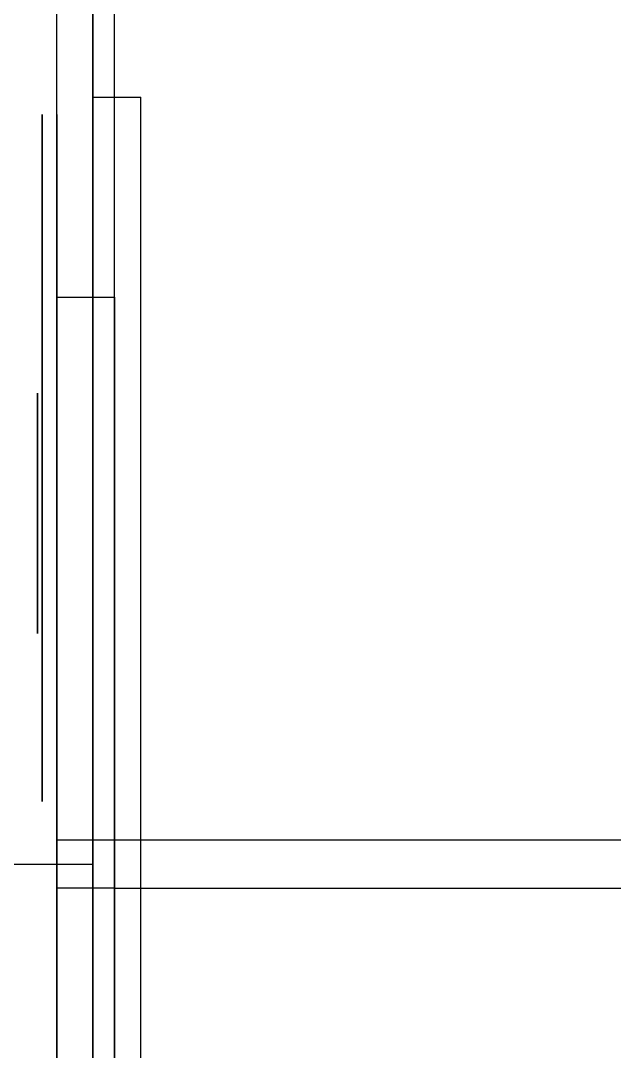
# Model space of a CAD drawing. Extents: x -54 to 215, y -235 to 116.
# Drawn here: x 100.8 to 113.15, y -166.54 to -145.09 of the extents above; entities that cross this region are included whole.
import ezdxf

# ---------------------------------------------------------------- set-up
doc = ezdxf.new("R2010")
doc.units = 0
doc.layers.get('0').update_dxf_attribs({"linetype": 'CONTINUOUS'})
doc.layers.add('A', color=7, linetype='CONTINUOUS')

# ---------------------------------------------------------------- blocks, each defined once
blk = doc.blocks.new('M-1-01')
at = {"color": 0, "invisible_edges": 15}
for points in [[(-1.633, -138.695, 3.696), (-1.633, -186.602, -1.879), (-59.633, -186.602, -1.879), (-59.633, -138.695, 3.696)], [(-59.633, -157.64, 2), (-59.633, -176.64, 2), (-80.633, -176.64, 2), (-80.633, -157.64, 2)], [(-59.633, -160.729, 1.485), (-58.633, -160.729, 1.485), (-58.633, -189.344, -1.79), (-59.633, -189.344, -1.79)], [(-59.633, -176.64, 2), (-59.633, -186.44, 2), (-70.933, -186.44, 2), (-70.933, -176.64, 2)]]:
    blk.add_3dface(points, dxfattribs=at)
at = {"layer": 'A', "color": 0, "extrusion": (0, -0.113734, 0.993511)}
for p, q in [((-59.633, -190.292, -2.302), (-59.633, -160.684, 1.088)), ((-59.633, -160.684, 1.088), (-58.633, -160.684, 1.088)), ((-58.633, -189.298, -2.188), (-58.633, -160.684, 1.088))]:
    blk.add_line(p, q, dxfattribs=at)
at = {"layer": 'A', "color": 0}
blk.add_line((-80.633, -176.64, 2), (-59.633, -176.64, 2), dxfattribs=at)
mesh = blk.add_polymesh((2, 17), dxfattribs=at)
for k, corner in enumerate([(-59.633, -157.64), (-59.633, -160.238), (-59.633, -162.836), (-59.633, -165.433), (-59.633, -168.031), (-59.633, -170.629), (-59.633, -173.227), (-59.633, -175.825), (-59.633, -178.422), (-59.633, -181.02), (-59.633, -183.618), (-59.633, -186.216), (-59.633, -188.801), (-59.633, -191.354), (-59.633, -193.709), (-59.633, -195.71), (-59.633, -197.224), (-59.633, -157.64), (-59.633, -160.114), (-59.633, -162.588), (-59.633, -165.062), (-59.633, -167.536), (-59.633, -170.01), (-59.633, -172.484), (-59.633, -174.958), (-59.633, -177.432), (-59.633, -179.906), (-59.633, -182.38), (-59.633, -184.854), (-59.633, -187.328), (-59.633, -189.802), (-59.633, -192.276), (-59.633, -194.75), (-59.633, -197.224)]):
    mesh.set_mesh_vertex(divmod(k, 17), corner)
blk = doc.blocks.new('M-1-05')
at = {"color": 0}
for p, q in [((-59.5, 25.7, -15.5), (-59.5, 58.7, -26)), ((-59.5, 25.7, -15.5), (-59.5, 58.7, -26)), ((-58.3, 25.7, -15.5), (-58.3, 58.7, -26)), ((-59.5, 37, 4.7), (-59.5, 0)), ((-59.5, 37, 4.7), (-58.3, 37, 4.7)), ((-58.3, 37, 4.7), (-58.3, 0)), ((-59.5, 24.7, -13.8), (-59.5, 25.7, -15.5)), ((-58.3, 25.7, -15.5), (-59.5, 25.7, -15.5)), ((-59.5, 24.7, -13.8), (-59.5, 25.7, -15.5)), ((-1.2, 25.7, -15.5), (-58.3, 25.7, -15.5)), ((-58.3, 24.7, -13.8), (-58.3, 25.7, -15.5)), ((-59.5, 12.2, -12), (-59.5, 24.7, -13.8)), ((-58.3, 24.7, -13.8), (-59.5, 24.7, -13.8)), ((-58.3, 24.7, -13.8), (-1.2, 24.7, -13.8)), ((-58.3, 12.2, -12), (-58.3, 24.7, -13.8))]:
    blk.add_line(p, q, dxfattribs=at)
at = {"color": 0, "extrusion": (-1, 1.89232e-48, -1.83664e-16)}
for p, q in [((-59.5, 40.8, -3.7), (-59.5, 40.8, -14.9)), ((-59.5, 26.9, -3.3), (-59.5, 40.4, -3.3)), ((-59.5, 40.4, -15.3), (-59.5, 26.9, -15.3)), ((-59.8, 26.9, -3.3), (-59.8, 30.076, -3.3)), ((-59.8, 26.5, -3.7), (-59.8, 26.5, -5.821)), ((-59.5, 26.5, -14.9), (-59.5, 26.5, -3.7))]:
    blk.add_line(p, q, dxfattribs=at)
blk.add_circle((-32.5, -10.6, 59.9), 2.5, dxfattribs=at)
for centre, start, end in [((-40.4, -3.7, 59.5), 90, 180), ((-40.4, -14.9, 59.5), 180, 270), ((-26.9, -14.9, 59.5), 270, 0), ((-26.9, -3.7, 59.5), 0, 90)]:
    blk.add_arc(centre, 0.4, start, end, dxfattribs=at)
at = {"color": 0, "invisible_edges": 15}
for points in [[(-59.5, 37, 4.7), (-59.5, 24.7, -13.8), (-59.5, 25.7, -15.5), (-59.5, 58.7, -26)], [(-59.5, 25.7, -15.5), (-58.3, 25.7, -15.5), (-58.3, 58.7, -26), (-59.5, 58.7, -26)], [(-59.5, 37, 4.7), (-59.5, 24.7, -13.8), (-59.5, 25.7, -15.5), (-59.5, 58.7, -26)], [(-58.3, 37, 4.7), (-58.3, 24.7, -13.8), (-58.3, 25.7, -15.5), (-58.3, 58.7, -26)], [(-58.3, 58.7, -26), (-58.3, 25.7, -15.5), (-1.2, 25.7, -15.5), (-1.2, 58.7, -26)], [(-59.8, 40.8, -14.9), (-59.8, 40.8, -3.7), (-59.8, 26.5, -3.7), (-59.8, 26.5, -14.9)], [(-60, 40.403, -3.825), (-60, 40.403, -4.175), (-60, 40.1, -4.35), (-60, 40.1, -3.65)], [(-60, 40.403, -9.375), (-60, 40.403, -9.025), (-60, 40.1, -8.85), (-60, 40.1, -9.55)], [(-60, 40.403, -13.075), (-60, 40.403, -12.725), (-60, 40.1, -12.55), (-60, 40.1, -13.25)], [(-60, 40.403, -14.775), (-60, 40.403, -14.425), (-60, 40.1, -14.25), (-60, 40.1, -14.95)], [(-60, 39.797, -3.825), (-60, 39.797, -4.175), (-60, 40.1, -4.35), (-60, 40.1, -3.65)], [(-60, 39.797, -9.375), (-60, 39.797, -9.025), (-60, 40.1, -8.85), (-60, 40.1, -9.55)], [(-60, 39.797, -13.075), (-60, 39.797, -12.725), (-60, 40.1, -12.55), (-60, 40.1, -13.25)], [(-60, 39.797, -14.775), (-60, 39.797, -14.425), (-60, 40.1, -14.25), (-60, 40.1, -14.95)], [(-60, 38.703, -14.775), (-60, 38.703, -14.425), (-60, 38.4, -14.25), (-60, 38.4, -14.95)], [(-60, 38.097, -14.775), (-60, 38.097, -14.425), (-60, 38.4, -14.25), (-60, 38.4, -14.95)], [(-59.5, 12.2, -12), (-59.5, 24.7, -13.8), (-59.5, 37, 4.7), (-59.5, 0)], [(-58.3, 0), (-59.5, 0), (-59.5, 37, 4.7), (-58.3, 37, 4.7)], [(-58.3, 12.2, -12), (-58.3, 24.7, -13.8), (-58.3, 37, 4.7), (-58.3, 0)], [(-60.2, 35.85, -10.95), (-60.2, 35.85, -10.25), (-60.2, 36.153, -10.425), (-60.2, 36.153, -10.775)], [(-60, 36.203, -3.825), (-60, 36.203, -4.175), (-60, 35.9, -4.35), (-60, 35.9, -3.65)], [(-60.2, 35.85, -10.95), (-60.2, 35.85, -10.25), (-60.2, 35.547, -10.425), (-60.2, 35.547, -10.775)], [(-60, 35.597, -3.825), (-60, 35.597, -4.175), (-60, 35.9, -4.35), (-60, 35.9, -3.65)], [(-60.2, 35.226, -12.578), (-60.2, 35.576, -11.972), (-60.2, 35.751, -12.275), (-60.2, 35.576, -12.578)], [(-60.2, 35.576, -9.228), (-60.2, 35.226, -8.622), (-60.2, 35.576, -8.622), (-60.2, 35.751, -8.925)], [(-60.2, 35.226, -12.578), (-60.2, 35.576, -11.972), (-60.2, 35.226, -11.972), (-60.2, 35.051, -12.275)], [(-60.2, 35.576, -9.228), (-60.2, 35.226, -8.622), (-60.2, 35.051, -8.925), (-60.2, 35.226, -9.228)], [(-60.2, 33.872, -13.676), (-60.2, 34.478, -13.326), (-60.2, 34.175, -13.151), (-60.2, 33.872, -13.326)], [(-60.2, 33.872, -13.676), (-60.2, 34.478, -13.326), (-60.2, 34.478, -13.676), (-60.2, 34.175, -13.851)], [(-60.2, 34.478, -7.874), (-60.2, 33.872, -7.524), (-60.2, 33.872, -7.874), (-60.2, 34.175, -8.049)], [(-60.2, 34.478, -7.874), (-60.2, 33.872, -7.524), (-60.2, 34.175, -7.349), (-60.2, 34.478, -7.524)], [(-60.2, 32.15, -13.95), (-60.2, 32.85, -13.95), (-60.2, 32.675, -13.647), (-60.2, 32.325, -13.647)], [(-60.2, 32.15, -13.95), (-60.2, 32.85, -13.95), (-60.2, 32.675, -14.253), (-60.2, 32.325, -14.253)], [(-60.2, 32.85, -7.25), (-60.2, 32.15, -7.25), (-60.2, 32.325, -7.553), (-60.2, 32.675, -7.553)], [(-60.2, 32.85, -7.25), (-60.2, 32.15, -7.25), (-60.2, 32.325, -6.947), (-60.2, 32.675, -6.947)], [(-60, 31.703, -3.825), (-60, 31.703, -4.175), (-60, 31.4, -4.35), (-60, 31.4, -3.65)], [(-60, 31.097, -3.825), (-60, 31.097, -4.175), (-60, 31.4, -4.35), (-60, 31.4, -3.65)], [(-60.2, 30.522, -13.326), (-60.2, 31.128, -13.676), (-60.2, 31.128, -13.326), (-60.2, 30.825, -13.151)], [(-60.2, 30.522, -13.326), (-60.2, 31.128, -13.676), (-60.2, 30.825, -13.851), (-60.2, 30.522, -13.676)], [(-60.2, 31.128, -7.524), (-60.2, 30.522, -7.874), (-60.2, 30.825, -8.049), (-60.2, 31.128, -7.874)], [(-60.2, 31.128, -7.524), (-60.2, 30.522, -7.874), (-60.2, 30.522, -7.524), (-60.2, 30.825, -7.349)], [(-60.2, 29.424, -11.972), (-60.2, 29.774, -12.578), (-60.2, 29.949, -12.275), (-60.2, 29.774, -11.972)], [(-60.2, 29.774, -8.622), (-60.2, 29.424, -9.228), (-60.2, 29.774, -9.228), (-60.2, 29.949, -8.925)], [(-60.2, 29.424, -11.972), (-60.2, 29.774, -12.578), (-60.2, 29.424, -12.578), (-60.2, 29.249, -12.275)], [(-60.2, 29.774, -8.622), (-60.2, 29.424, -9.228), (-60.2, 29.249, -8.925), (-60.2, 29.424, -8.622)], [(-60.2, 29.15, -10.25), (-60.2, 29.15, -10.95), (-60.2, 29.453, -10.775), (-60.2, 29.453, -10.425)], [(-60, 29.203, -14.775), (-60, 29.203, -14.425), (-60, 28.9, -14.25), (-60, 28.9, -14.95)], [(-60.2, 29.15, -10.25), (-60.2, 29.15, -10.95), (-60.2, 28.847, -10.775), (-60.2, 28.847, -10.425)], [(-60, 28.597, -14.775), (-60, 28.597, -14.425), (-60, 28.9, -14.25), (-60, 28.9, -14.95)], [(-60, 27.503, -3.825), (-60, 27.503, -4.175), (-60, 27.2, -4.35), (-60, 27.2, -3.65)], [(-60, 27.503, -14.775), (-60, 27.503, -14.425), (-60, 27.2, -14.25), (-60, 27.2, -14.95)], [(-60, 27.503, -13.075), (-60, 27.503, -12.725), (-60, 27.2, -12.55), (-60, 27.2, -13.25)], [(-60, 27.503, -9.375), (-60, 27.503, -9.025), (-60, 27.2, -8.85), (-60, 27.2, -9.55)], [(-60, 26.897, -3.825), (-60, 26.897, -4.175), (-60, 27.2, -4.35), (-60, 27.2, -3.65)], [(-60, 26.897, -14.775), (-60, 26.897, -14.425), (-60, 27.2, -14.25), (-60, 27.2, -14.95)], [(-60, 26.897, -13.075), (-60, 26.897, -12.725), (-60, 27.2, -12.55), (-60, 27.2, -13.25)], [(-60, 26.897, -9.375), (-60, 26.897, -9.025), (-60, 27.2, -8.85), (-60, 27.2, -9.55)], [(-59.5, 25.7, -15.5), (-58.3, 25.7, -15.5), (-58.3, 24.7, -13.8), (-59.5, 24.7, -13.8)], [(-58.3, 24.7, -13.8), (-58.3, 25.7, -15.5), (-1.2, 25.7, -15.5), (-1.2, 24.7, -13.8)], [(-59.5, 12.2, -12), (-58.3, 12.2, -12), (-58.3, 24.7, -13.8), (-59.5, 24.7, -13.8)], [(-58.3, 12.2, -12), (-58.3, 24.7, -13.8), (-1.2, 24.7, -13.8), (-1.2, 12.2, -12)]]:
    blk.add_3dface(points, dxfattribs=at)
at = {"layer": 'A', "color": 0}
for p, q in [((-59.5, 37, 4.7), (-59.5, 214, 4.7)), ((-58.3, 37, 4.7), (-58.3, 214, 4.7))]:
    blk.add_line(p, q, dxfattribs=at)
at = {"layer": 'A', "color": 0, "invisible_edges": 15}
for points in [[(-58.3, 37, 4.7), (-59.5, 37, 4.7), (-59.5, 214, 4.7), (-58.3, 214, 4.7)], [(-59.5, 58.7, -26), (-59.5, 197.5, -26), (-59.5, 197.5, 4.7), (-59.5, 37, 4.7)], [(-58.3, 58.7, -26), (-58.3, 197.5, -26), (-58.3, 197.5, 4.7), (-58.3, 37, 4.7)]]:
    blk.add_3dface(points, dxfattribs=at)
at = {"color": 0}
mesh = blk.add_polymesh((2, 4), dxfattribs=at)
for k, corner in enumerate([(-59.8, 40.8), (-59.8, 40.746), (-59.8, 40.6), (-59.8, 40.4), (-59.8, 26.5), (-59.8, 26.554), (-59.8, 26.7), (-59.8, 26.9)]):
    mesh.set_mesh_vertex(divmod(k, 4), corner)
mesh = blk.add_polymesh((2, 4), dxfattribs=at)
for k, corner in enumerate([(-59.8, 40.8), (-59.8, 40.746), (-59.8, 40.6), (-59.8, 40.4), (-59.8, 26.5), (-59.8, 26.554), (-59.8, 26.7), (-59.8, 26.9)]):
    mesh.set_mesh_vertex(divmod(k, 4), corner)

msp = doc.modelspace()

# ---------------------------------------------------------------- block references
at = {"color": 0}
msp.add_blockref('M-1-05', (161.055, -187.846), dxfattribs=at)
at = {"color": 0, "extrusion": (3.86209e-19, -0.002094, 0.999998)}
msp.add_blockref('M-1-01', (161.938, 14.009, 5.327), dxfattribs=at)

doc.saveas('drawing.dxf')
